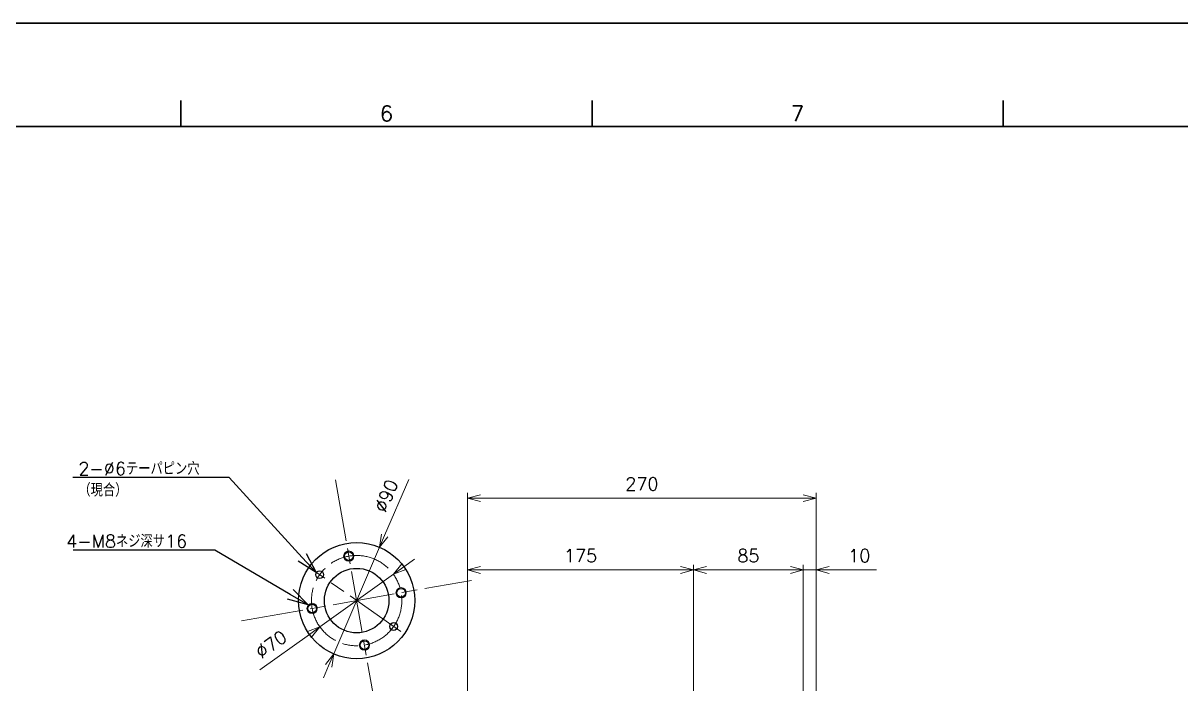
# Model space of a CAD drawing. Header units: millimetres. Extents: x 0 to 3364, y 0 to 2376.
# Drawn here: x 1570 to 2466, y 1864 to 2376 of the extents above; entities that cross this region are included whole.
import ezdxf
from ezdxf import colors
from ezdxf.entities.mleader import LeaderData, LeaderLine
from ezdxf.enums import TextEntityAlignment as Align
from ezdxf.math import Vec2, Vec3

# ---------------------------------------------------------------- set-up
doc = ezdxf.new("R2010")
doc.units = ezdxf.units.MM
doc.header["$LTSCALE"] = 4
doc.linetypes.add('AM_ISO08W050', pattern=[18, 12, -1.5, 3, -1.5])
doc.layers.get('0').update_dxf_attribs({"lineweight": 0})
doc.layers.get('Defpoints').update_dxf_attribs({"lineweight": 0})
for name, color, linetype, lineweight in [('AM_0', 7, 'Continuous', 25), ('AM_4', 4, 'Continuous', 13), ('AM_5', 3, 'Continuous', 13), ('AM_7', 4, 'AM_ISO08W050', 13), ('AUX', 7, 'Continuous', 35)]:
    doc.layers.add(name, color=color, linetype=linetype, lineweight=lineweight)
doc.styles.get("Standard").update_dxf_attribs({"font": 'romans.shx', "bigfont": 'japanese.shx'})
doc.dimstyles.new('AM_JIS', dxfattribs={"dimtxt": 2.5, "dimasz": 2.5, "dimexe": 1, "dimexo": 1, "dimgap": 1.5, "dimtad": 3, "dimdec": 3, "dimdsep": 46, "dimtxsty": 'Standard', "dimblk": 'OPEN30', "dimcen": 0, "dimclrd": 256, "dimclre": 256, "dimclrt": 2, "dimadec": 0, "dimazin": 2, "dimtp": 0.1, "dimtm": 0.1, "dimtfac": 0.71, "dimtdec": 3, "dimtix": 1, "dimtmove": 0, "dimatfit": 3, "dimldrblk": 'OPEN30', "dimfxl": 1, "dimlwd": -1, "dimlwe": -1, "dimarcsym": 0})

# ---------------------------------------------------------------- blocks, each defined once
blk = doc.blocks.new('_Open30')
at = {"color": 0, "linetype": 'ByBlock', "lineweight": -2}
for p, q in [((-1, 0.268), (0, 0)), ((0, 0), (-1, -0.268)), ((0, 0), (-1, 0))]:
    blk.add_line(p, q, dxfattribs=at)
blk = doc.blocks.new('*D166')
at = {"layer": 'AM_5'}
for p, q in [((1914.04, 1751.11), (1914.04, 1956.24)), ((2089.04, 1610.09), (2089.04, 1956.24)), ((1924.04, 1952.24), (2079.04, 1952.24))]:
    blk.add_line(p, q, dxfattribs=at)
at = {"layer": 'Defpoints', "color": 0}
for p in [(2089.04, 1952.24), (1914.04, 1747.11), (2089.04, 1606.09)]:
    blk.add_point(p, dxfattribs=at)
at = {"layer": 'AM_5', "xscale": 10, "yscale": 10, "zscale": 10, "rotation": 180}
blk.add_blockref('_Open30', (1914.04, 1952.24), dxfattribs=at)
at = {"layer": 'AM_5', "xscale": 10, "yscale": 10, "zscale": 10}
blk.add_blockref('_Open30', (2089.04, 1952.24), dxfattribs=at)
at = {"layer": 'AM_5', "color": 2, "insert": (2001.54, 1963.24), "char_height": 10, "attachment_point": 5}
blk.add_mtext('175', dxfattribs=at)
blk = doc.blocks.new('*D167')
at = {"layer": 'AM_5'}
for p, q in [((2089.04, 1610.09), (2089.04, 1956.24)), ((2174.04, 1523.02), (2174.04, 1956.24)), ((2099.04, 1952.24), (2164.04, 1952.24))]:
    blk.add_line(p, q, dxfattribs=at)
at = {"layer": 'Defpoints', "color": 0}
for p in [(2174.04, 1952.24), (2089.04, 1606.09), (2174.04, 1519.02)]:
    blk.add_point(p, dxfattribs=at)
at = {"layer": 'AM_5', "xscale": 10, "yscale": 10, "zscale": 10, "rotation": 180}
blk.add_blockref('_Open30', (2089.04, 1952.24), dxfattribs=at)
at = {"layer": 'AM_5', "xscale": 10, "yscale": 10, "zscale": 10}
blk.add_blockref('_Open30', (2174.04, 1952.24), dxfattribs=at)
at = {"layer": 'AM_5', "color": 2, "insert": (2131.54, 1963.24), "char_height": 10, "attachment_point": 5}
blk.add_mtext('85', dxfattribs=at)
blk = doc.blocks.new('*D168')
at = {"layer": 'AM_5'}
for p, q in [((2174.04, 1523.02), (2174.04, 1956.24)), ((2184.04, 1490.09), (2184.04, 1956.24)), ((2164.04, 1952.24), (2154.04, 1952.24)), ((2174.04, 1952.24), (2184.04, 1952.24)), ((2184.04, 1952.24), (2230.8, 1952.24)), ((2194.04, 1952.24), (2204.04, 1952.24))]:
    blk.add_line(p, q, dxfattribs=at)
at = {"layer": 'Defpoints', "color": 0}
for p in [(2184.04, 1952.24), (2174.04, 1519.02), (2184.04, 1486.09)]:
    blk.add_point(p, dxfattribs=at)
at = {"layer": 'AM_5', "xscale": 10, "yscale": 10, "zscale": 10}
blk.add_blockref('_Open30', (2174.04, 1952.24), dxfattribs=at)
at = {"layer": 'AM_5', "xscale": 10, "yscale": 10, "zscale": 10, "rotation": 180}
blk.add_blockref('_Open30', (2184.04, 1952.24), dxfattribs=at)
at = {"layer": 'AM_5', "color": 2, "insert": (2217.42, 1963.24), "char_height": 10, "attachment_point": 5}
blk.add_mtext('10', dxfattribs=at)
blk = doc.blocks.new('*D169')
at = {"layer": 'AM_5'}
for p, q in [((1914.04, 1751.11), (1914.04, 2011.88)), ((2184.04, 1490.09), (2184.04, 2011.88)), ((1924.04, 2007.88), (2174.04, 2007.88))]:
    blk.add_line(p, q, dxfattribs=at)
at = {"layer": 'Defpoints', "color": 0}
for p in [(2184.04, 2007.88), (1914.04, 1747.11), (2184.04, 1486.09)]:
    blk.add_point(p, dxfattribs=at)
at = {"layer": 'AM_5', "xscale": 10, "yscale": 10, "zscale": 10, "rotation": 180}
blk.add_blockref('_Open30', (1914.04, 2007.88), dxfattribs=at)
at = {"layer": 'AM_5', "xscale": 10, "yscale": 10, "zscale": 10}
blk.add_blockref('_Open30', (2184.04, 2007.88), dxfattribs=at)
at = {"layer": 'AM_5', "color": 2, "insert": (2049.04, 2018.88), "char_height": 10, "attachment_point": 5}
blk.add_mtext('270', dxfattribs=at)
blk = doc.blocks.new('*D208')
at = {"layer": 'AM_5'}
for p, q in [((1849.79, 1979.02), (1868.42, 2022.43)), ((1810.35, 1887.13), (1845.84, 1969.83)), ((1806.41, 1877.94), (1802.46, 1868.75))]:
    blk.add_line(p, q, dxfattribs=at)
at = {"layer": 'Defpoints', "color": 0}
for p in [(1845.84, 1969.83), (1810.35, 1887.13)]:
    blk.add_point(p, dxfattribs=at)
at = {"layer": 'AM_5', "xscale": 10, "yscale": 10, "zscale": 10}
for p, rotation in [((1845.84, 1969.83), 246.77228346989), ((1810.35, 1887.13), 66.77228346989)]:
    blk.add_blockref('_Open30', p, dxfattribs=dict(at, rotation=rotation))
at = {"layer": 'AM_5', "color": 2, "insert": (1850.97, 2009.66), "char_height": 10, "attachment_point": 5, "rotation": 66.77228}
blk.add_mtext('%%c90', dxfattribs=at)
blk = doc.blocks.new('*D227')
at = {"layer": 'AM_5'}
for p, q in [((1864.68, 1954.68), (1872.82, 1960.5)), ((1856.55, 1948.86), (1799.64, 1908.1)), ((1753.1, 1874.78), (1791.51, 1902.28))]:
    blk.add_line(p, q, dxfattribs=at)
at = {"layer": 'Defpoints', "color": 0}
for p in [(1856.55, 1948.86), (1799.64, 1908.1)]:
    blk.add_point(p, dxfattribs=at)
at = {"layer": 'AM_5', "xscale": 10, "yscale": 10, "zscale": 10}
for p, rotation in [((1856.55, 1948.86), 215.605101149314), ((1799.64, 1908.1), 35.605101149314)]:
    blk.add_blockref('_Open30', p, dxfattribs=dict(at, rotation=rotation))
at = {"layer": 'AM_5', "color": 2, "insert": (1761.84, 1894.56), "char_height": 10, "attachment_point": 5, "rotation": 35.6051}
blk.add_mtext('%%c70', dxfattribs=at)

msp = doc.modelspace()

# ---------------------------------------------------------------- linework, layer by layer
at = {"layer": 'AM_0'}
for centre, radius in [((1828.0973, 1928.4809), 45), ((1822.0197, 1962.9491), 3.4), ((1799.427, 1948.556), 3), ((1828.0973, 1928.4809), 25), ((1862.5656, 1934.5585), 3.4), ((1793.6291, 1922.4032), 3.4), ((1856.7677, 1908.4057), 3), ((1834.175, 1894.0126), 3.4)]:
    msp.add_circle(centre, radius, dxfattribs=at)
at = {"layer": 'AM_4'}
for centre in [(1822.0197, 1962.9491), (1862.5656, 1934.5585), (1793.6291, 1922.4032), (1834.175, 1894.0126)]:
    msp.add_circle(centre, 4, dxfattribs=at)
at = {"layer": 'AM_7'}
for p, q in [((1811.6052, 2022.0123), (1850.7899, 1799.7847)), ((1862.3169, 1904.5201), (1794.7804, 1951.8097)), ((1739.0323, 1912.7763), (1917.1624, 1944.1854))]:
    msp.add_line(p, q, dxfattribs=at)
msp.add_circle((1828.0973, 1928.4809), 35, dxfattribs=at)
at = {"layer": 'AUX'}
for p, q in [((1692, 2296), (1692, 2316)), ((2010.4, 2296), (2010.4, 2316)), ((2328.8, 2296), (2328.8, 2316))]:
    msp.add_line(p, q, dxfattribs=at)
for points in [[(0, 0), (3364, 0), (3364, 2376), (0, 2376)], [(100, 80), (3284, 80), (3284, 2296), (100, 2296)]]:
    msp.add_lwpolyline(points, close=True, dxfattribs=at)

# ---------------------------------------------------------------- texts
at = {"layer": 'AUX', "color": 2, "lineweight": 13}
for s, p in [('6', (1851.2, 2306)), ('7', (2169.6, 2306))]:
    msp.add_text(s, height=12, dxfattribs=at).set_placement(p, align=Align.MIDDLE)

# ---------------------------------------------------------------- dimensions: what is measured, and where the dimension line sits
at = {"layer": 'AM_5'}
dim = msp.add_diameter_dim_2p(p1=(1810.35, 1887.1283), p2=(1845.8447, 1969.8334), dimstyle='AM_JIS', override={"dimscale": 4}, dxfattribs=at)
dim.commit()
dim.dimension.update_dxf_attribs({"geometry": '*D208', "text_midpoint": (1861.0756, 2005.3221), "dimtype": 163})
for base, p1, p2, picture, middle in [((2184.0367, 2007.875), (1914.0367, 1747.1147), (2184.0367, 1486.0946), '*D169', (2049.0367, 2018.875)), ((2089.0367, 1952.2403), (1914.0367, 1747.1147), (2089.0367, 1606.0946), '*D166', (2001.5367, 1963.2403)), ((2174.0367, 1952.2403), (2089.0367, 1606.0946), (2174.0367, 1519.0235), '*D167', (2131.5367, 1963.2403))]:
    dim = msp.add_linear_dim(base=base, p1=p1, p2=p2, dimstyle='AM_JIS', override={"dimscale": 4}, dxfattribs=at)
    dim.commit()
    dim.dimension.update_dxf_attribs({"geometry": picture, "text_midpoint": middle})
dim = msp.add_linear_dim(base=(2184.0367, 1952.2403), p1=(2174.0367, 1519.0235), p2=(2184.0367, 1486.0946), dimstyle='AM_JIS', override={"dimscale": 4}, dxfattribs=at)
dim.commit()
dim.dimension.update_dxf_attribs({"geometry": '*D168', "text_midpoint": (2217.4176, 1952.2403), "dimtype": 160})
dim = msp.add_diameter_dim_2p(p1=(1856.5541, 1948.8577), p2=(1799.6406, 1908.104), dimstyle='AM_JIS', override={"dimscale": 4}, dxfattribs=at)
dim.commit()
dim.dimension.update_dxf_attribs({"geometry": '*D227', "text_midpoint": (1761.8373, 1894.5637)})

# ---------------------------------------------------------------- leaders
ml = msp.add_multileader_mtext('Standard', dxfattribs=at)
ml.set_content('\\C2;2-%%c6テーパピン穴\\P（現合）')
ml.set_leader_properties()
ml.set_arrow_properties(name='OPEN30')
ml.build(insert=Vec2(0, 0))
ml.multileader.update_dxf_attribs({"has_dogleg": 0, "text_left_attachment_type": 6, "text_right_attachment_type": 6, "dogleg_length": 1.44, "arrow_head_size": 16})
ctx = ml.context
ctx.base_point, ctx.char_height, ctx.arrow_head_size, ctx.landing_gap_size, ctx.plane_origin = Vec3(1604.5769, 2023.8125), 10, 16, 8, Vec3(1074.9927, 1061.9218)
ctx.left_attachment, ctx.right_attachment = 6, 6
notes = []
notes.append((ctx, [(0, (1, 1, 0), (1730.7312, 2023.8125), (-1, 0), 1.44, [(0, [(1796.7484, 1950.2006)], 0, [])])]))
ctx.mtext.insert = Vec3(1612.5769, 2035.8125)
ml = msp.add_multileader_mtext('Standard', dxfattribs=at)
ml.set_content('\\C2;4-M8ネジ深サ16')
ml.set_leader_properties()
ml.set_arrow_properties(name='OPEN30')
ml.build(insert=Vec2(0, 0))
ml.multileader.update_dxf_attribs({"has_dogleg": 0, "text_left_attachment_type": 6, "text_right_attachment_type": 6, "dogleg_length": 1.44, "arrow_head_size": 16})
ctx = ml.context
ctx.base_point, ctx.char_height, ctx.arrow_head_size, ctx.landing_gap_size, ctx.plane_origin = Vec3(1595.1434, 1967.5177), 10, 16, 8, Vec3(1068.6917, 1036.9483)
ctx.left_attachment, ctx.right_attachment = 6, 6
notes.append((ctx, [(0, (1, 1, 0), (1719.631, 1967.5177), (-1, 0), 1.44, [(0, [(1790.4474, 1925.2271)], 0, [])])]))
ctx.mtext.insert = Vec3(1603.1434, 1979.5177)
for ctx, leaders in notes:
    for number, flags, end, landing, length, lines in leaders:
        leader = LeaderData()
        leader.index, (leader.has_last_leader_line, leader.has_dogleg_vector, leader.attachment_direction) = number, flags
        leader.last_leader_point, leader.dogleg_vector, leader.dogleg_length = Vec3(end), Vec3(landing), length
        for number, points, colour, breaks in lines:
            line = LeaderLine()
            line.index, line.vertices, line.color, line.breaks = number, Vec3.list(points), colors.encode_raw_color(colour), breaks
            leader.lines.append(line)
        ctx.leaders.append(leader)

doc.saveas('drawing.dxf')
